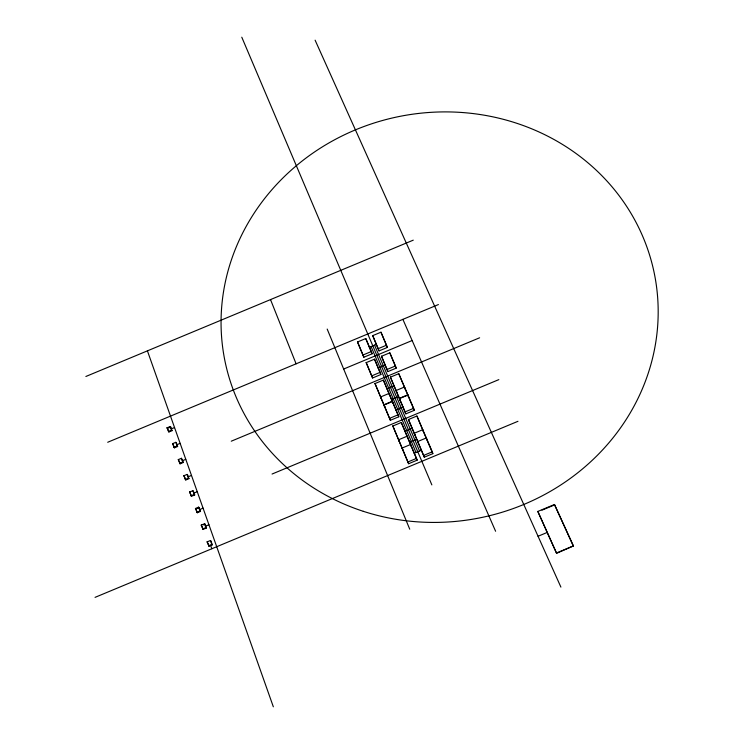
<?xml version="1.0" encoding="UTF-8"?>
<svg xmlns="http://www.w3.org/2000/svg" width="744" height="744" viewBox="0 0 744 744"><rect width="100%" height="100%" fill="white"/><g stroke="black" fill="none" stroke-linecap="round" stroke-linejoin="round"><path stroke-width="1.12" d="M573.41 546.319L554.475 504.506L537.828 511.435L556.596 553.322L573.457 545.91L554.475 504.506M556.596 553.322L537.828 511.435M85.867 376.483L413.264 240.154M107.703 442.262L438.43 304.556M357.52 341.97L365.769 338.539L371.284 351.559L372.112 353.791L363.863 357.222L357.52 341.97L363.863 357.222M372.725 335.637L380.974 332.205L386.545 345.197L387.298 347.467L379.059 350.898L372.725 335.637L379.059 350.898M167.084 427.809L170.237 426.489L170.748 427.037L172.031 430.674L168.888 431.985L167.084 427.809L168.888 431.985M167.605 428.349L170.748 427.037M171.39 428.851L174.542 427.54M369.359 347.299L376.287 344.407M168.367 431.455L171.52 430.134L172.031 430.674M362.998 355.009L371.284 351.559M378.259 348.648L386.545 345.197M343.663 369.033L412.148 340.519M366.206 362.635L374.511 359.175L380.091 372.372L380.882 374.52L372.586 377.98L366.206 362.635L372.586 377.98M381.505 356.264L389.81 352.805L395.455 365.974L396.171 368.159L387.875 371.609L381.505 356.264L387.875 371.609M172.645 443.629L175.817 442.308L176.328 442.838L177.621 446.512L174.449 447.832L172.645 443.629L174.449 447.832M176.97 444.67L180.141 443.359M173.938 447.311L177.109 445.991L177.621 446.512M378.101 367.936L385.076 365.034M371.758 375.841L380.091 372.372M387.122 369.442L395.455 365.974M178.262 459.606L181.443 458.285L183.257 462.498L180.076 463.828L178.262 459.606L178.774 460.108M182.606 460.648L185.786 459.318M231.272 441.192L479.629 337.785M179.564 463.326L182.754 461.996L183.257 462.498M375.004 383.569L383.365 380.091L398.059 414.817L398.775 416.789L390.368 420.286L375.004 383.569L390.368 420.286M390.405 377.162L398.765 373.683L413.627 408.335L414.269 410.344L405.861 413.841L390.405 377.162L405.861 413.841M386.945 388.852L393.967 385.931M183.935 475.742L187.135 474.412L187.627 474.895L188.948 478.643L185.749 479.973L183.935 475.742L185.749 479.973M188.288 476.764L191.487 475.435M185.247 479.499L188.455 478.159L188.948 478.643M391.465 399.528L398.514 396.589M392.432 401.518L384.016 405.015L384.797 407.033M399.519 398.561L407.935 395.064M189.655 492.035L192.873 490.696L193.366 491.161L194.705 494.946L191.487 496.285L189.655 492.035L191.487 496.285M194.035 493.049L197.244 491.71M395.91 410.037L402.988 407.089M190.994 495.829L194.212 494.481L194.705 494.946M389.614 418.333L398.059 414.817M405.182 411.851L413.627 408.335M272.053 474.04L498.833 379.626M392.851 426.024L401.314 422.499L416.51 458.388L417.142 460.173L408.623 463.726L392.851 426.024L408.623 463.726M408.447 419.532L416.919 416.008L432.283 451.822L432.831 453.645L424.312 457.188L408.447 419.532L424.312 457.188M195.44 508.487L198.667 507.138L200.508 511.407L197.272 512.746L195.44 508.487L195.932 508.924M196.742 508.589L199.16 507.585M199.829 509.491L203.056 508.152M196.788 512.318L200.015 510.97L200.508 511.407M404.894 431.25L412.009 428.293M201.28 525.097L204.526 523.748L205.009 524.167L206.367 528.026L203.121 529.384L201.28 525.097L203.121 529.384M203.382 524.846L205.009 524.167M205.688 526.101L208.934 524.743M409.535 442.215L416.677 439.239M202.638 528.965L205.883 527.608L206.367 528.026M414.203 453.245L421.364 450.26M207.176 541.874L210.44 540.516L210.915 540.916L212.291 544.813L209.027 546.17L207.176 541.874L209.027 546.17M407.945 461.95L416.51 458.388M423.717 455.384L432.283 451.822M208.543 545.78L211.817 544.422L212.291 544.813M95.046 597.367L517.964 421.309M541.995 510.151L554.457 504.971M538.052 536.266L547.156 532.471M556.614 552.922L573.457 545.91M315.112 40.176L560.902 587.109M402.885 319.353L495.606 531.253M387.298 347.467L380.974 332.205M396.171 368.159L389.81 352.805M414.269 410.344L398.765 373.683M423.829 432.636L432.831 453.645M374.558 345.132L419.579 451.004M241.781 37.2L431.855 484.902M371.089 346.574L415.998 452.492M372.112 353.791L365.769 338.539M380.882 374.52L374.511 359.175M398.775 416.789L383.365 380.091M408.233 439.127L417.142 460.173M327.183 329.062L409.739 529.207M270.518 299.59L296.103 363.816M381.421 398.998L380.63 396.952L389.019 393.455L389.772 395.52M384.695 406.791L383.923 404.783L392.33 401.276L393.167 403.546M399.333 441.62L398.617 439.751L407.117 436.217L407.796 438.095L401.314 422.499M402.802 449.869L402.104 448.037L410.623 444.494L411.283 446.335M147.414 350.852L273.336 706.8M170.237 426.489L171.52 430.134M175.817 442.308L177.109 445.991M181.443 458.285L182.754 461.996M187.135 474.412L188.455 478.159M192.873 490.696L194.212 494.481M198.667 507.138L200.015 510.97M204.526 523.748L205.883 527.608M210.44 540.516L211.817 544.422M210.654 545.491L211.808 548.765M179.099 461.038L180.076 463.828M196.267 509.882L197.272 512.746M396.803 392.59L396.087 390.507L404.485 387.019L405.164 389.112M400.226 400.607L399.416 398.328L407.833 394.822L408.596 397.119M414.92 435.128L414.287 433.231L422.787 429.688L423.383 431.604L416.919 416.008M418.426 443.359L417.803 441.499L426.331 437.946L426.907 439.825M363.267 511.305A219.099 204.693 -11.3 0 0 655.148 277.8A219.099 204.693 -11.3 0 0 300.437 162.369A219.099 204.693 -11.3 0 0 363.267 511.305"/></g></svg>
